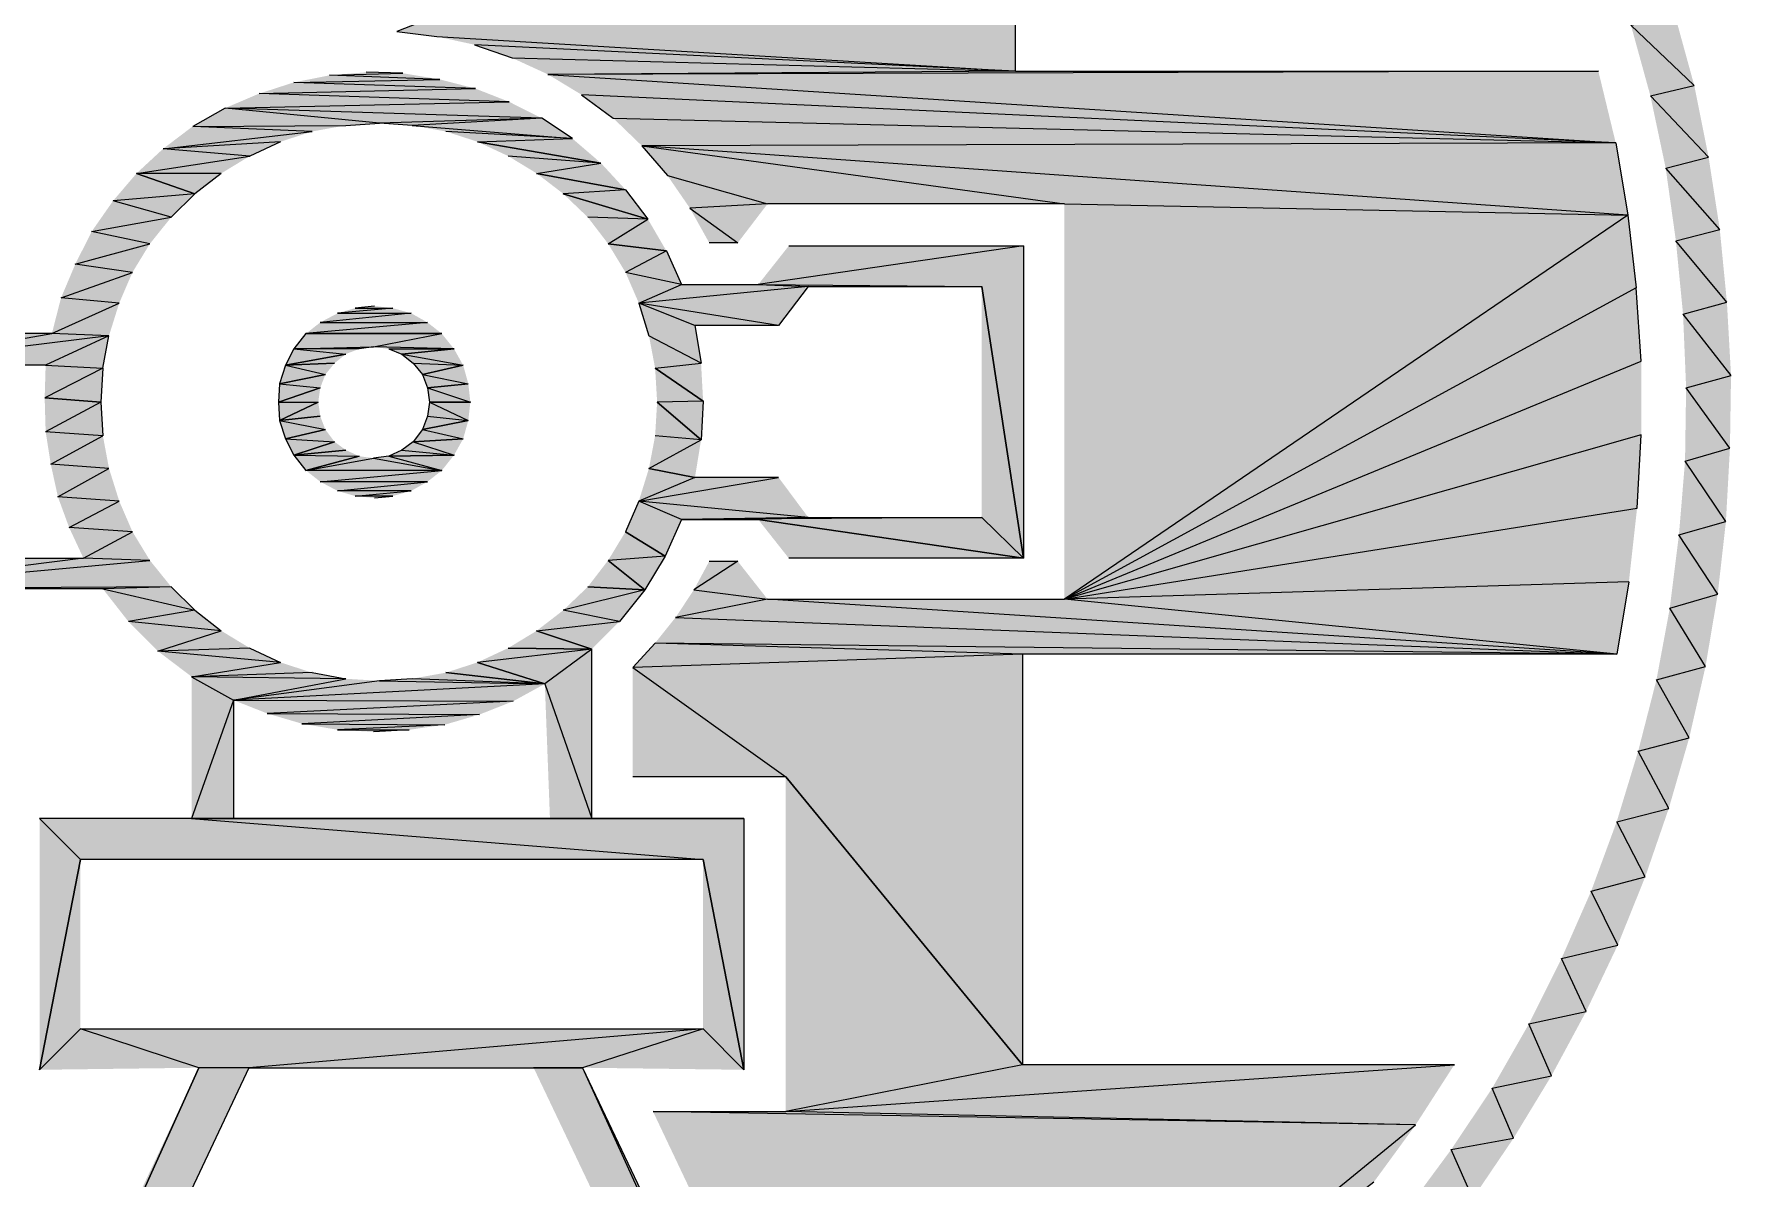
# Model space of a CAD drawing. Extents: x 489 to 720, y 1028 to 1176.
# Drawn here: x 715.278 to 717.168, y 1105.968 to 1107.241 of the extents above; entities that cross this region are included whole.
import ezdxf

# ---------------------------------------------------------------- set-up
doc = ezdxf.new("R2010")
doc.units = 0
doc.header["$MEASUREMENT"] = 0
doc.layers.add('M1280', color=7, linetype='Continuous')

msp = doc.modelspace()

# ---------------------------------------------------------------- hatches: boundary and pattern name
at = {"layer": 'M1280', "linetype": 'Continuous', "ltscale": 0.045455}
for color, points in [(30, [(716.3702, 1107.1995), (716.3702, 1107.5131), (715.6816, 1107.2438)]), (7, [(717.1259, 1107.1835), (717.0554, 1107.2506), (717.1043, 1107.262)]), (7, [(717.077, 1107.1722), (717.1259, 1107.1835), (717.0554, 1107.2506)]), (30, [(715.6816, 1107.2438), (715.7259, 1107.2381), (716.3702, 1107.1995)]), (30, [(715.7259, 1107.2381), (716.3702, 1107.1995), (715.7679, 1107.229)]), (30, [(715.7679, 1107.229), (715.81, 1107.2142), (716.3702, 1107.1995)]), (30, [(715.81, 1107.2142), (716.3702, 1107.1995), (715.8497, 1107.196)]), (7, [(715.5668, 1107.187), (715.7293, 1107.1904), (715.6066, 1107.1949)]), (7, [(715.6066, 1107.1949), (715.6884, 1107.1972), (715.6475, 1107.1983)]), (7, [(715.7293, 1107.1904), (715.6066, 1107.1949), (715.6884, 1107.1972)]), (30, [(716.3702, 1107.1995), (717.0191, 1107.1995), (715.8497, 1107.196)]), (30, [(717.0191, 1107.1995), (715.8497, 1107.196), (717.0384, 1107.1199)]), (30, [(715.8497, 1107.196), (717.0384, 1107.1199), (715.8872, 1107.1733)]), (7, [(715.4906, 1107.1585), (715.8066, 1107.1654), (715.5281, 1107.1745)]), (7, [(715.5281, 1107.1745), (715.7691, 1107.1801), (715.5668, 1107.187)]), (7, [(715.8066, 1107.1654), (715.5281, 1107.1745), (715.7691, 1107.1801)]), (7, [(715.7691, 1107.1801), (715.5668, 1107.187), (715.7293, 1107.1904)]), (30, [(715.8872, 1107.1733), (715.9225, 1107.1472), (717.0384, 1107.1199)]), (7, [(717.1418, 1107.104), (717.077, 1107.1722), (717.1259, 1107.1835)]), (7, [(715.6622, 1107.1415), (715.4906, 1107.1585), (715.4543, 1107.1381)]), (7, [(715.8429, 1107.1472), (715.4906, 1107.1585), (715.8066, 1107.1654)]), (7, [(715.8429, 1107.1472), (715.6622, 1107.1415), (715.4906, 1107.1585)]), (7, [(717.0941, 1107.0915), (717.1418, 1107.104), (717.077, 1107.1722)]), (7, [(715.4213, 1107.1131), (715.5872, 1107.1324), (715.4543, 1107.1381)]), (7, [(715.4543, 1107.1381), (715.6247, 1107.1392), (715.6622, 1107.1415)]), (7, [(715.5872, 1107.1324), (715.4543, 1107.1381), (715.6247, 1107.1392)]), (7, [(715.8429, 1107.1472), (715.6986, 1107.1392), (715.6622, 1107.1415)]), (7, [(715.877, 1107.1245), (715.8429, 1107.1472), (715.6986, 1107.1392)]), (7, [(715.6986, 1107.1392), (715.877, 1107.1245), (715.7361, 1107.1324)]), (30, [(715.9225, 1107.1472), (717.0384, 1107.1199), (715.9543, 1107.1165)]), (7, [(715.552, 1107.121), (715.4213, 1107.1131), (715.5872, 1107.1324)]), (7, [(715.552, 1107.121), (715.5179, 1107.1051), (715.4213, 1107.1131)]), (7, [(715.7713, 1107.121), (715.877, 1107.1245), (715.7361, 1107.1324)]), (7, [(715.9088, 1107.0972), (715.7713, 1107.121), (715.877, 1107.1245)]), (7, [(715.7713, 1107.121), (715.9088, 1107.0972), (715.8054, 1107.1051)]), (30, [(717.0384, 1107.1199), (717.052, 1107.0392), (715.9543, 1107.1165)]), (30, [(715.9543, 1107.1165), (715.9827, 1107.0835), (716.0941, 1107.0517)]), (30, [(717.052, 1107.0392), (715.9543, 1107.1165), (716.4247, 1107.0517)]), (30, [(715.9543, 1107.1165), (716.4247, 1107.0517), (716.0941, 1107.0517)]), (7, [(715.3918, 1107.0858), (715.5179, 1107.1051), (715.4213, 1107.1131)]), (7, [(715.4861, 1107.0858), (715.3918, 1107.0858), (715.5179, 1107.1051)]), (7, [(715.8372, 1107.0858), (715.9088, 1107.0972), (715.8054, 1107.1051)]), (7, [(717.1543, 1107.0233), (717.0941, 1107.0915), (717.1418, 1107.104)]), (7, [(715.3918, 1107.0858), (715.4566, 1107.0631), (715.3656, 1107.0551)]), (7, [(715.4861, 1107.0858), (715.4566, 1107.0631), (715.3918, 1107.0858)]), (7, [(715.9361, 1107.0676), (715.8372, 1107.0858), (715.9088, 1107.0972)]), (7, [(715.8372, 1107.0858), (715.9361, 1107.0676), (715.8668, 1107.0631)]), (30, [(715.9827, 1107.0835), (716.0941, 1107.0517), (716.0077, 1107.0472)]), (7, [(717.1054, 1107.0108), (717.1543, 1107.0233), (717.0941, 1107.0915)]), (7, [(715.4566, 1107.0631), (715.4304, 1107.037), (715.3656, 1107.0551)]), (7, [(715.9361, 1107.0676), (715.9611, 1107.0347), (715.8668, 1107.0631)]), (7, [(715.8668, 1107.0631), (715.9611, 1107.0347), (715.8941, 1107.037)]), (7, [(715.3418, 1107.021), (715.4304, 1107.037), (715.3656, 1107.0551)]), (30, [(716.0941, 1107.0517), (716.0077, 1107.0472), (716.0611, 1107.0085)]), (30, [(716.0077, 1107.0472), (716.0611, 1107.0085), (716.0293, 1107.0085)]), (30, [(716.4247, 1107.0517), (717.052, 1107.0392), (716.4247, 1106.612)]), (7, [(715.4066, 1107.0074), (715.3418, 1107.021), (715.4304, 1107.037)]), (7, [(715.9168, 1107.0074), (715.9611, 1107.0347), (715.8941, 1107.037)]), (7, [(715.9816, 1106.9995), (715.9168, 1107.0074), (715.9611, 1107.0347)]), (30, [(717.052, 1107.0392), (717.0611, 1106.9585), (716.4247, 1106.612)]), (7, [(717.1622, 1106.9426), (717.1054, 1107.0108), (717.1543, 1107.0233)]), (7, [(715.3236, 1106.9847), (715.4066, 1107.0074), (715.3418, 1107.021)]), (7, [(715.3872, 1106.9756), (715.3236, 1106.9847), (715.4066, 1107.0074)]), (7, [(715.9168, 1107.0074), (715.9816, 1106.9995), (715.9361, 1106.9756)]), (7, [(716.1179, 1107.0051), (716.3793, 1107.0051), (716.0838, 1106.962)]), (7, [(716.3793, 1107.0051), (716.0838, 1106.962), (716.3327, 1106.9597)]), (7, [(716.3793, 1107.0051), (716.3793, 1106.6574), (716.3327, 1106.9597)]), (7, [(717.1134, 1106.929), (717.1622, 1106.9426), (717.1054, 1107.0108)]), (7, [(715.3077, 1106.9472), (715.3872, 1106.9756), (715.3236, 1106.9847)]), (7, [(715.9816, 1106.9995), (715.9986, 1106.962), (715.9361, 1106.9756)]), (7, [(715.3725, 1106.9415), (715.3077, 1106.9472), (715.3872, 1106.9756)]), (7, [(715.9509, 1106.9415), (715.9986, 1106.962), (715.9361, 1106.9756)]), (7, [(715.2975, 1106.9074), (715.3725, 1106.9415), (715.3077, 1106.9472)]), (7, [(716.1395, 1106.9597), (715.9509, 1106.9415), (715.9986, 1106.962)]), (7, [(716.1395, 1106.9597), (716.1066, 1106.9165), (715.9509, 1106.9415)]), (7, [(715.9986, 1106.962), (716.0838, 1106.962), (716.1395, 1106.9597)]), (7, [(716.0838, 1106.962), (716.1395, 1106.9597), (716.3327, 1106.9597)]), (7, [(716.3327, 1106.9597), (716.3793, 1106.6574), (716.3327, 1106.7029)]), (30, [(716.4247, 1106.612), (717.0668, 1106.8767), (717.0611, 1106.9585)]), (7, [(715.3611, 1106.9051), (715.2975, 1106.9074), (715.3725, 1106.9415)]), (7, [(715.6156, 1106.9301), (715.6975, 1106.9301), (715.5963, 1106.9199)]), (7, [(715.6975, 1106.9301), (715.5963, 1106.9199), (715.7156, 1106.9199)]), (7, [(715.635, 1106.9358), (715.677, 1106.9358), (715.6156, 1106.9301)]), (7, [(715.677, 1106.9358), (715.6156, 1106.9301), (715.6975, 1106.9301)]), (7, [(715.6566, 1106.9381), (715.635, 1106.9358), (715.677, 1106.9358)]), (7, [(716.1066, 1106.9165), (716.0134, 1106.9165), (715.9509, 1106.9415)]), (7, [(716.0134, 1106.9165), (715.9509, 1106.9415), (715.9622, 1106.9051)]), (7, [(717.1668, 1106.8608), (717.1134, 1106.929), (717.1622, 1106.9426)]), (7, [(717.1168, 1106.8472), (717.1668, 1106.8608), (717.1134, 1106.929)]), (7, [(715.5963, 1106.9199), (715.7156, 1106.9199), (715.5804, 1106.9074)]), (7, [(715.7156, 1106.9199), (715.5804, 1106.9074), (715.7316, 1106.9074)]), (7, [(716.0134, 1106.9165), (716.0202, 1106.8745), (715.9622, 1106.9051)]), (7, [(715.0963, 1106.8722), (715.2975, 1106.9074), (715.0622, 1106.9074)]), (7, [(715.3611, 1106.9051), (715.0963, 1106.8722), (715.2975, 1106.9074)]), (7, [(715.3611, 1106.9051), (715.2906, 1106.8722), (715.0963, 1106.8722)]), (7, [(715.3543, 1106.8688), (715.3611, 1106.9051), (715.2906, 1106.8722)]), (7, [(715.5668, 1106.8904), (715.5577, 1106.8722), (715.6247, 1106.8847)]), (7, [(715.5804, 1106.9074), (715.5668, 1106.8904), (715.6554, 1106.8926)]), (7, [(715.6554, 1106.8926), (715.6395, 1106.8904), (715.5668, 1106.8904)]), (7, [(715.6395, 1106.8904), (715.5668, 1106.8904), (715.6247, 1106.8847)]), (7, [(715.6554, 1106.8926), (715.7316, 1106.9074), (715.5804, 1106.9074)]), (7, [(715.7452, 1106.8904), (715.6554, 1106.8926), (715.7316, 1106.9074)]), (7, [(715.6725, 1106.8904), (715.7452, 1106.8904), (715.6554, 1106.8926)]), (7, [(715.6725, 1106.8904), (715.6872, 1106.8847), (715.7452, 1106.8904)]), (7, [(715.7452, 1106.8904), (715.6872, 1106.8847), (715.7554, 1106.8722)]), (7, [(715.9691, 1106.8688), (716.0202, 1106.8745), (715.9622, 1106.9051)]), (7, [(715.2906, 1106.8722), (715.3543, 1106.8688), (715.2895, 1106.8358)]), (7, [(715.5577, 1106.8722), (715.5509, 1106.8517), (715.602, 1106.862)]), (7, [(715.6247, 1106.8847), (715.5577, 1106.8722), (715.6122, 1106.8745)]), (7, [(715.6122, 1106.8745), (715.5577, 1106.8722), (715.602, 1106.862)]), (7, [(715.6872, 1106.8847), (715.6997, 1106.8745), (715.7554, 1106.8722)]), (7, [(715.6997, 1106.8745), (715.71, 1106.862), (715.7554, 1106.8722)]), (7, [(715.7554, 1106.8722), (715.71, 1106.862), (715.7611, 1106.8517)]), (7, [(716.0225, 1106.8324), (715.9691, 1106.8688), (716.0202, 1106.8745)]), (30, [(717.0668, 1106.7949), (716.4247, 1106.612), (717.0668, 1106.8767)]), (7, [(715.3543, 1106.8688), (715.352, 1106.8313), (715.2895, 1106.8358)]), (7, [(715.5509, 1106.8517), (715.5497, 1106.8313), (715.5963, 1106.8472)]), (7, [(715.602, 1106.862), (715.5509, 1106.8517), (715.5963, 1106.8472)]), (7, [(715.71, 1106.862), (715.7156, 1106.8472), (715.7611, 1106.8517)]), (7, [(715.7611, 1106.8517), (715.7156, 1106.8472), (715.7634, 1106.8313)]), (7, [(715.9691, 1106.8688), (716.0225, 1106.8324), (715.9713, 1106.8313)]), (7, [(717.1656, 1106.7801), (717.1168, 1106.8472), (717.1668, 1106.8608)]), (7, [(715.2895, 1106.8358), (715.352, 1106.8313), (715.2906, 1106.7983)]), (7, [(715.5963, 1106.8472), (715.5497, 1106.8313), (715.5941, 1106.8313)]), (7, [(715.7156, 1106.8472), (715.7179, 1106.8313), (715.7634, 1106.8313)]), (7, [(717.1156, 1106.7654), (717.1656, 1106.7801), (717.1168, 1106.8472)]), (7, [(715.352, 1106.8313), (715.3543, 1106.7938), (715.2906, 1106.7983)]), (7, [(715.5497, 1106.8313), (715.5509, 1106.8108), (715.5941, 1106.8313)]), (7, [(715.5941, 1106.8313), (715.5509, 1106.8108), (715.5963, 1106.8154)]), (7, [(715.5963, 1106.8154), (715.5509, 1106.8108), (715.602, 1106.8006)]), (7, [(715.7156, 1106.8154), (715.71, 1106.8006), (715.7611, 1106.8108)]), (7, [(715.7179, 1106.8313), (715.7156, 1106.8154), (715.7611, 1106.8108)]), (7, [(715.7634, 1106.8313), (715.7179, 1106.8313), (715.7611, 1106.8108)]), (7, [(715.9713, 1106.8313), (716.0202, 1106.7892), (715.9691, 1106.7938)]), (7, [(716.0225, 1106.8324), (716.0202, 1106.7892), (715.9713, 1106.8313)]), (7, [(715.2963, 1106.762), (715.3543, 1106.7938), (715.2906, 1106.7983)]), (7, [(715.5509, 1106.8108), (715.5577, 1106.7904), (715.602, 1106.8006)]), (7, [(715.602, 1106.8006), (715.5577, 1106.7904), (715.6122, 1106.787)]), (7, [(715.71, 1106.8006), (715.6997, 1106.787), (715.7554, 1106.7904)]), (7, [(715.7611, 1106.8108), (715.71, 1106.8006), (715.7554, 1106.7904)]), (30, [(716.4247, 1106.612), (717.0622, 1106.7131), (717.0668, 1106.7949)]), (7, [(715.3611, 1106.7574), (715.2963, 1106.762), (715.3543, 1106.7938)]), (7, [(715.5577, 1106.7904), (715.5668, 1106.7722), (715.6122, 1106.787)]), (7, [(715.6122, 1106.787), (715.5668, 1106.7722), (715.6247, 1106.7779)]), (7, [(715.6247, 1106.7779), (715.5668, 1106.7722), (715.6395, 1106.771)]), (7, [(715.6872, 1106.7779), (715.6725, 1106.771), (715.7452, 1106.7722)]), (7, [(715.6997, 1106.787), (715.6872, 1106.7779), (715.7452, 1106.7722)]), (7, [(715.7554, 1106.7904), (715.6997, 1106.787), (715.7452, 1106.7722)]), (7, [(715.9622, 1106.7574), (716.0202, 1106.7892), (715.9691, 1106.7938)]), (7, [(716.0134, 1106.7472), (715.9622, 1106.7574), (716.0202, 1106.7892)]), (7, [(717.1611, 1106.6983), (717.1156, 1106.7654), (717.1656, 1106.7801)]), (7, [(715.3043, 1106.7256), (715.3611, 1106.7574), (715.2963, 1106.762)]), (7, [(715.3725, 1106.721), (715.3043, 1106.7256), (715.3611, 1106.7574)]), (7, [(715.5668, 1106.7722), (715.5804, 1106.7551), (715.6395, 1106.771)]), (7, [(715.6395, 1106.771), (715.5804, 1106.7551), (715.6554, 1106.7688)]), (7, [(715.7316, 1106.7551), (715.5804, 1106.7551), (715.6554, 1106.7688)]), (7, [(715.6725, 1106.771), (715.6554, 1106.7688), (715.7316, 1106.7551)]), (7, [(715.7452, 1106.7722), (715.6725, 1106.771), (715.7316, 1106.7551)]), (7, [(715.9622, 1106.7574), (716.0134, 1106.7472), (715.9509, 1106.721)]), (7, [(717.1088, 1106.6835), (717.1611, 1106.6983), (717.1156, 1106.7654)]), (7, [(715.5963, 1106.7426), (715.7316, 1106.7551), (715.5804, 1106.7551)]), (7, [(715.7156, 1106.7426), (715.5963, 1106.7426), (715.7316, 1106.7551)]), (7, [(715.6156, 1106.7324), (715.7156, 1106.7426), (715.5963, 1106.7426)]), (7, [(715.6975, 1106.7324), (715.6156, 1106.7324), (715.7156, 1106.7426)]), (7, [(716.1395, 1106.7029), (715.9509, 1106.721), (716.1066, 1106.7472)]), (7, [(715.9509, 1106.721), (716.1066, 1106.7472), (716.0134, 1106.7472)]), (7, [(715.3168, 1106.6915), (715.3725, 1106.721), (715.3043, 1106.7256)]), (7, [(715.3872, 1106.687), (715.3168, 1106.6915), (715.3725, 1106.721)]), (7, [(715.635, 1106.7267), (715.6975, 1106.7324), (715.6156, 1106.7324)]), (7, [(715.677, 1106.7267), (715.635, 1106.7267), (715.6975, 1106.7324)]), (7, [(715.6566, 1106.7245), (715.677, 1106.7267), (715.635, 1106.7267)]), (7, [(715.9986, 1106.7006), (715.9509, 1106.721), (715.9361, 1106.687)]), (7, [(716.1395, 1106.7029), (715.9986, 1106.7006), (715.9509, 1106.721)]), (7, [(715.9986, 1106.7006), (715.9804, 1106.6597), (715.9361, 1106.687)]), (7, [(716.1395, 1106.7029), (716.3327, 1106.7029), (715.9986, 1106.7006)]), (7, [(716.3327, 1106.7029), (715.9986, 1106.7006), (716.0838, 1106.7006)]), (7, [(716.3327, 1106.7029), (716.3793, 1106.6574), (716.0838, 1106.7006)]), (7, [(716.0838, 1106.7006), (716.3793, 1106.6574), (716.1179, 1106.6574)]), (30, [(717.0531, 1106.6313), (716.4247, 1106.612), (717.0622, 1106.7131)]), (7, [(715.3327, 1106.6574), (715.3872, 1106.687), (715.3168, 1106.6915)]), (7, [(715.4066, 1106.6551), (715.3327, 1106.6574), (715.3872, 1106.687)]), (7, [(715.9361, 1106.687), (715.9804, 1106.6597), (715.9168, 1106.6551)]), (7, [(717.0986, 1106.6017), (717.152, 1106.6176), (717.1088, 1106.6835)]), (7, [(717.152, 1106.6176), (717.1088, 1106.6835), (717.1611, 1106.6983)]), (7, [(715.0622, 1106.6233), (715.4066, 1106.6551), (715.3327, 1106.6574)]), (7, [(715.0963, 1106.6574), (715.3327, 1106.6574), (715.0622, 1106.6233)]), (7, [(715.4304, 1106.6256), (715.0622, 1106.6233), (715.4066, 1106.6551)]), (7, [(715.9168, 1106.6551), (715.9577, 1106.6222), (715.8941, 1106.6256)]), (7, [(715.9804, 1106.6597), (715.9577, 1106.6222), (715.9168, 1106.6551)]), (30, [(716.0293, 1106.654), (716.0611, 1106.654), (716.0122, 1106.6222)]), (30, [(716.0611, 1106.654), (716.0122, 1106.6222), (716.0941, 1106.612)]), (7, [(715.4304, 1106.6256), (715.3543, 1106.6233), (715.0622, 1106.6233)]), (7, [(715.4566, 1106.5995), (715.4304, 1106.6256), (715.3543, 1106.6233)]), (7, [(715.8941, 1106.6256), (715.9577, 1106.6222), (715.8668, 1106.5995)]), (30, [(717.0531, 1106.6313), (717.0395, 1106.5506), (716.4247, 1106.612)]), (7, [(715.3543, 1106.6233), (715.4566, 1106.5995), (715.3827, 1106.587)]), (7, [(715.9577, 1106.6222), (715.9293, 1106.587), (715.8668, 1106.5995)]), (30, [(716.0122, 1106.6222), (716.0941, 1106.612), (715.9918, 1106.5915)]), (30, [(716.0941, 1106.612), (715.9918, 1106.5915), (717.0395, 1106.5506)]), (30, [(717.0395, 1106.5506), (716.0941, 1106.612), (716.4247, 1106.612)]), (7, [(717.1384, 1106.537), (717.0986, 1106.6017), (717.152, 1106.6176)]), (7, [(715.4566, 1106.5995), (715.4861, 1106.5767), (715.3827, 1106.587)]), (7, [(715.4156, 1106.554), (715.4861, 1106.5767), (715.3827, 1106.587)]), (7, [(715.8372, 1106.5767), (715.9293, 1106.587), (715.8668, 1106.5995)]), (7, [(715.8986, 1106.5563), (715.8372, 1106.5767), (715.9293, 1106.587)]), (30, [(715.9918, 1106.5915), (717.0395, 1106.5506), (715.9691, 1106.5631)]), (7, [(717.0838, 1106.5222), (717.1384, 1106.537), (717.0986, 1106.6017)]), (7, [(715.5179, 1106.5574), (715.4156, 1106.554), (715.4861, 1106.5767)]), (7, [(715.8372, 1106.5767), (715.8986, 1106.5563), (715.8054, 1106.5574)]), (7, [(715.5179, 1106.5574), (715.552, 1106.5415), (715.4156, 1106.554)]), (7, [(715.4531, 1106.5256), (715.552, 1106.5415), (715.4156, 1106.554)]), (7, [(715.8054, 1106.5574), (715.8986, 1106.5563), (715.7713, 1106.5415)]), (7, [(715.8986, 1106.5563), (715.8463, 1106.5176), (715.7713, 1106.5415)]), (7, [(715.8986, 1106.3676), (715.8986, 1106.5563), (715.8463, 1106.5176)]), (30, [(716.3781, 1106.5506), (715.9691, 1106.5631), (715.9441, 1106.5358)]), (30, [(716.3781, 1106.5506), (715.9441, 1106.5358), (716.1145, 1106.4142)]), (30, [(717.0395, 1106.5506), (716.3781, 1106.5506), (715.9691, 1106.5631)]), (30, [(716.3781, 1106.5506), (716.3781, 1106.0938), (716.1145, 1106.4142)]), (7, [(715.5872, 1106.5301), (715.4531, 1106.5256), (715.552, 1106.5415)]), (7, [(715.7713, 1106.5415), (715.8463, 1106.5176), (715.7361, 1106.5301)]), (30, [(715.9441, 1106.5358), (716.1145, 1106.4142), (715.9441, 1106.4142)]), (7, [(717.1202, 1106.4574), (717.0838, 1106.5222), (717.1384, 1106.537)]), (7, [(715.5872, 1106.5301), (715.6247, 1106.5233), (715.4531, 1106.5256)]), (7, [(715.4997, 1106.4995), (715.6247, 1106.5233), (715.4531, 1106.5256)]), (7, [(715.4531, 1106.5256), (715.4997, 1106.4995), (715.4531, 1106.3676)]), (7, [(715.6622, 1106.521), (715.4997, 1106.4995), (715.6247, 1106.5233)]), (7, [(715.6622, 1106.521), (715.8463, 1106.5176), (715.4997, 1106.4995)]), (7, [(715.8463, 1106.5176), (715.4997, 1106.4995), (715.8111, 1106.4983)]), (7, [(715.6986, 1106.5233), (715.6622, 1106.521), (715.8463, 1106.5176)]), (7, [(715.7361, 1106.5301), (715.8463, 1106.5176), (715.6986, 1106.5233)]), (7, [(715.8463, 1106.5176), (715.8986, 1106.3676), (715.852, 1106.3676)]), (7, [(717.0634, 1106.4426), (717.1202, 1106.4574), (717.0838, 1106.5222)]), (7, [(715.4997, 1106.4995), (715.4997, 1106.3676), (715.4531, 1106.3676)]), (7, [(715.4997, 1106.4995), (715.8111, 1106.4983), (715.5372, 1106.4847)]), (7, [(715.8111, 1106.4983), (715.5372, 1106.4847), (715.7736, 1106.4835)]), (7, [(715.5372, 1106.4847), (715.7736, 1106.4835), (715.5759, 1106.4733)]), (7, [(715.7736, 1106.4835), (715.5759, 1106.4733), (715.735, 1106.4722)]), (7, [(715.5759, 1106.4733), (715.735, 1106.4722), (715.6156, 1106.4665)]), (7, [(715.735, 1106.4722), (715.6156, 1106.4665), (715.6952, 1106.4665)]), (7, [(715.6156, 1106.4665), (715.6952, 1106.4665), (715.6554, 1106.4642)]), (7, [(717.0975, 1106.379), (717.0634, 1106.4426), (717.1202, 1106.4574)]), (7, [(717.0395, 1106.3642), (717.0975, 1106.379), (717.0634, 1106.4426)]), (30, [(716.1145, 1106.4142), (716.3781, 1106.0938), (716.1145, 1106.0415)]), (7, [(717.0713, 1106.3029), (717.0395, 1106.3642), (717.0975, 1106.379)]), (7, [(715.4531, 1106.3676), (715.2838, 1106.3676), (715.3293, 1106.3222)]), (7, [(715.2838, 1106.3676), (715.3293, 1106.3222), (715.2838, 1106.0881)]), (7, [(715.4531, 1106.3676), (716.0225, 1106.3222), (715.3293, 1106.3222)]), (7, [(716.0679, 1106.3676), (715.4531, 1106.3676), (716.0225, 1106.3222)]), (7, [(715.4997, 1106.3676), (715.852, 1106.3676), (715.4531, 1106.3676)]), (7, [(715.852, 1106.3676), (715.4531, 1106.3676), (715.8986, 1106.3676)]), (7, [(715.4531, 1106.3676), (715.8986, 1106.3676), (716.0679, 1106.3676)]), (7, [(716.0679, 1106.3676), (716.0679, 1106.0881), (716.0225, 1106.3222)]), (7, [(717.0111, 1106.287), (717.0713, 1106.3029), (717.0395, 1106.3642)]), (7, [(715.3293, 1106.1335), (715.2838, 1106.0881), (715.3293, 1106.3222)]), (7, [(716.0225, 1106.3222), (716.0679, 1106.0881), (716.0225, 1106.1335)]), (7, [(716.9781, 1106.212), (717.0406, 1106.2267), (717.0111, 1106.287)]), (7, [(717.0406, 1106.2267), (717.0111, 1106.287), (717.0713, 1106.3029)]), (7, [(716.9418, 1106.1392), (717.0054, 1106.1529), (716.9781, 1106.212)]), (7, [(717.0054, 1106.1529), (716.9781, 1106.212), (717.0406, 1106.2267)]), (7, [(716.9668, 1106.0813), (716.9418, 1106.1392), (717.0054, 1106.1529)]), (7, [(715.4611, 1106.0904), (715.3293, 1106.1335), (715.2838, 1106.0881)]), (7, [(715.3293, 1106.1335), (716.0225, 1106.1335), (715.5168, 1106.0904)]), (7, [(715.5168, 1106.0904), (715.4611, 1106.0904), (715.3293, 1106.1335)]), (7, [(716.0225, 1106.1335), (715.5168, 1106.0904), (715.8338, 1106.0904)]), (7, [(716.0225, 1106.1335), (715.8884, 1106.0904), (715.8338, 1106.0904)]), (7, [(716.0679, 1106.0881), (716.0225, 1106.1335), (715.8884, 1106.0904)]), (7, [(716.9009, 1106.0676), (716.9668, 1106.0813), (716.9418, 1106.1392)]), (7, [(715.4611, 1106.0904), (714.2463, 1103.396), (714.1929, 1103.3995)]), (7, [(715.5168, 1106.0904), (714.2463, 1103.396), (715.4611, 1106.0904)]), (7, [(715.8338, 1106.0904), (715.8884, 1106.0904), (717.1145, 1103.3983)]), (7, [(715.8884, 1106.0904), (717.1679, 1103.3995), (717.1145, 1103.3983)]), (30, [(716.8156, 1106.0267), (716.1145, 1106.0415), (716.8588, 1106.0938)]), (30, [(716.1145, 1106.0415), (716.8588, 1106.0938), (716.3781, 1106.0938)]), (7, [(716.9247, 1106.012), (716.9009, 1106.0676), (716.9668, 1106.0813)]), (7, [(716.8554, 1105.9995), (716.9247, 1106.012), (716.9009, 1106.0676)]), (30, [(716.2088, 1105.5313), (716.8156, 1106.0267), (715.9668, 1106.0415)]), (30, [(716.8156, 1106.0267), (715.9668, 1106.0415), (716.1145, 1106.0415)]), (30, [(716.7691, 1105.9631), (716.2088, 1105.5313), (716.8156, 1106.0267)]), (7, [(716.8793, 1105.9449), (716.8554, 1105.9995), (716.9247, 1106.012)]), (7, [(716.8066, 1105.9335), (716.8793, 1105.9449), (716.8554, 1105.9995)])]:
    msp.add_hatch(color=color, dxfattribs=at).paths.add_polyline_path(points, flags=0)

# ---------------------------------------------------------------- linework, layer by layer
at = {"layer": 'M1280', "color": 30, "linetype": 'Continuous', "ltscale": 0.045455}
for points in [[(716.3702, 1107.1995), (716.3702, 1107.5131), (715.6816, 1107.2438)], [(715.6816, 1107.2438), (715.7259, 1107.2381), (716.3702, 1107.1995)], [(715.7259, 1107.2381), (716.3702, 1107.1995), (715.7679, 1107.229)], [(715.7679, 1107.229), (715.81, 1107.2142), (716.3702, 1107.1995)], [(715.81, 1107.2142), (716.3702, 1107.1995), (715.8497, 1107.196)], [(716.3702, 1107.1995), (717.0191, 1107.1995), (715.8497, 1107.196)], [(717.0191, 1107.1995), (715.8497, 1107.196), (717.0384, 1107.1199)], [(715.8497, 1107.196), (717.0384, 1107.1199), (715.8872, 1107.1733)], [(715.8872, 1107.1733), (715.9225, 1107.1472), (717.0384, 1107.1199)], [(715.9225, 1107.1472), (717.0384, 1107.1199), (715.9543, 1107.1165)], [(717.0384, 1107.1199), (717.052, 1107.0392), (715.9543, 1107.1165)], [(715.9543, 1107.1165), (715.9827, 1107.0835), (716.0941, 1107.0517)], [(717.052, 1107.0392), (715.9543, 1107.1165), (716.4247, 1107.0517)], [(715.9543, 1107.1165), (716.4247, 1107.0517), (716.0941, 1107.0517)], [(715.9827, 1107.0835), (716.0941, 1107.0517), (716.0077, 1107.0472)], [(716.0941, 1107.0517), (716.0077, 1107.0472), (716.0611, 1107.0085)], [(716.0077, 1107.0472), (716.0611, 1107.0085), (716.0293, 1107.0085)], [(716.4247, 1107.0517), (717.052, 1107.0392), (716.4247, 1106.612)], [(717.052, 1107.0392), (717.0611, 1106.9585), (716.4247, 1106.612)], [(716.4247, 1106.612), (717.0668, 1106.8767), (717.0611, 1106.9585)], [(717.0668, 1106.7949), (716.4247, 1106.612), (717.0668, 1106.8767)], [(716.4247, 1106.612), (717.0622, 1106.7131), (717.0668, 1106.7949)], [(717.0531, 1106.6313), (716.4247, 1106.612), (717.0622, 1106.7131)], [(716.0293, 1106.654), (716.0611, 1106.654), (716.0122, 1106.6222)], [(716.0611, 1106.654), (716.0122, 1106.6222), (716.0941, 1106.612)], [(717.0531, 1106.6313), (717.0395, 1106.5506), (716.4247, 1106.612)], [(716.0122, 1106.6222), (716.0941, 1106.612), (715.9918, 1106.5915)], [(716.0941, 1106.612), (715.9918, 1106.5915), (717.0395, 1106.5506)], [(717.0395, 1106.5506), (716.0941, 1106.612), (716.4247, 1106.612)], [(715.9918, 1106.5915), (717.0395, 1106.5506), (715.9691, 1106.5631)], [(716.3781, 1106.5506), (715.9691, 1106.5631), (715.9441, 1106.5358)], [(716.3781, 1106.5506), (715.9441, 1106.5358), (716.1145, 1106.4142)], [(717.0395, 1106.5506), (716.3781, 1106.5506), (715.9691, 1106.5631)], [(716.3781, 1106.5506), (716.3781, 1106.0938), (716.1145, 1106.4142)], [(715.9441, 1106.5358), (716.1145, 1106.4142), (715.9441, 1106.4142)], [(716.1145, 1106.4142), (716.3781, 1106.0938), (716.1145, 1106.0415)], [(716.8156, 1106.0267), (716.1145, 1106.0415), (716.8588, 1106.0938)], [(716.1145, 1106.0415), (716.8588, 1106.0938), (716.3781, 1106.0938)], [(716.2088, 1105.5313), (716.8156, 1106.0267), (715.9668, 1106.0415)], [(716.8156, 1106.0267), (715.9668, 1106.0415), (716.1145, 1106.0415)], [(716.7691, 1105.9631), (716.2088, 1105.5313), (716.8156, 1106.0267)]]:
    msp.add_lwpolyline(points, dxfattribs=at)
at = {"layer": 'M1280', "color": 7, "linetype": 'Continuous', "ltscale": 0.045455}
for points in [[(717.1259, 1107.1835), (717.0554, 1107.2506), (717.1043, 1107.262)], [(717.077, 1107.1722), (717.1259, 1107.1835), (717.0554, 1107.2506)], [(715.5668, 1107.187), (715.7293, 1107.1904), (715.6066, 1107.1949)], [(715.6066, 1107.1949), (715.6884, 1107.1972), (715.6475, 1107.1983)], [(715.7293, 1107.1904), (715.6066, 1107.1949), (715.6884, 1107.1972)], [(715.4906, 1107.1585), (715.8066, 1107.1654), (715.5281, 1107.1745)], [(715.5281, 1107.1745), (715.7691, 1107.1801), (715.5668, 1107.187)], [(715.8066, 1107.1654), (715.5281, 1107.1745), (715.7691, 1107.1801)], [(715.7691, 1107.1801), (715.5668, 1107.187), (715.7293, 1107.1904)], [(717.1418, 1107.104), (717.077, 1107.1722), (717.1259, 1107.1835)], [(715.6622, 1107.1415), (715.4906, 1107.1585), (715.4543, 1107.1381)], [(715.8429, 1107.1472), (715.4906, 1107.1585), (715.8066, 1107.1654)], [(715.8429, 1107.1472), (715.6622, 1107.1415), (715.4906, 1107.1585)], [(717.0941, 1107.0915), (717.1418, 1107.104), (717.077, 1107.1722)], [(715.4213, 1107.1131), (715.5872, 1107.1324), (715.4543, 1107.1381)], [(715.4543, 1107.1381), (715.6247, 1107.1392), (715.6622, 1107.1415)], [(715.5872, 1107.1324), (715.4543, 1107.1381), (715.6247, 1107.1392)], [(715.8429, 1107.1472), (715.6986, 1107.1392), (715.6622, 1107.1415)], [(715.877, 1107.1245), (715.8429, 1107.1472), (715.6986, 1107.1392)], [(715.6986, 1107.1392), (715.877, 1107.1245), (715.7361, 1107.1324)], [(715.552, 1107.121), (715.4213, 1107.1131), (715.5872, 1107.1324)], [(715.552, 1107.121), (715.5179, 1107.1051), (715.4213, 1107.1131)], [(715.7713, 1107.121), (715.877, 1107.1245), (715.7361, 1107.1324)], [(715.9088, 1107.0972), (715.7713, 1107.121), (715.877, 1107.1245)], [(715.7713, 1107.121), (715.9088, 1107.0972), (715.8054, 1107.1051)], [(715.3918, 1107.0858), (715.5179, 1107.1051), (715.4213, 1107.1131)], [(715.4861, 1107.0858), (715.3918, 1107.0858), (715.5179, 1107.1051)], [(715.8372, 1107.0858), (715.9088, 1107.0972), (715.8054, 1107.1051)], [(717.1543, 1107.0233), (717.0941, 1107.0915), (717.1418, 1107.104)], [(715.3918, 1107.0858), (715.4566, 1107.0631), (715.3656, 1107.0551)], [(715.4861, 1107.0858), (715.4566, 1107.0631), (715.3918, 1107.0858)], [(715.9361, 1107.0676), (715.8372, 1107.0858), (715.9088, 1107.0972)], [(715.8372, 1107.0858), (715.9361, 1107.0676), (715.8668, 1107.0631)], [(717.1054, 1107.0108), (717.1543, 1107.0233), (717.0941, 1107.0915)], [(715.4566, 1107.0631), (715.4304, 1107.037), (715.3656, 1107.0551)], [(715.9361, 1107.0676), (715.9611, 1107.0347), (715.8668, 1107.0631)], [(715.8668, 1107.0631), (715.9611, 1107.0347), (715.8941, 1107.037)], [(715.3418, 1107.021), (715.4304, 1107.037), (715.3656, 1107.0551)], [(715.4066, 1107.0074), (715.3418, 1107.021), (715.4304, 1107.037)], [(715.9168, 1107.0074), (715.9611, 1107.0347), (715.8941, 1107.037)], [(715.9816, 1106.9995), (715.9168, 1107.0074), (715.9611, 1107.0347)], [(717.1622, 1106.9426), (717.1054, 1107.0108), (717.1543, 1107.0233)], [(715.3236, 1106.9847), (715.4066, 1107.0074), (715.3418, 1107.021)], [(715.3872, 1106.9756), (715.3236, 1106.9847), (715.4066, 1107.0074)], [(715.9168, 1107.0074), (715.9816, 1106.9995), (715.9361, 1106.9756)], [(716.1179, 1107.0051), (716.3793, 1107.0051), (716.0838, 1106.962)], [(716.3793, 1107.0051), (716.0838, 1106.962), (716.3327, 1106.9597)], [(716.3793, 1107.0051), (716.3793, 1106.6574), (716.3327, 1106.9597)], [(717.1134, 1106.929), (717.1622, 1106.9426), (717.1054, 1107.0108)], [(715.3077, 1106.9472), (715.3872, 1106.9756), (715.3236, 1106.9847)], [(715.9816, 1106.9995), (715.9986, 1106.962), (715.9361, 1106.9756)], [(715.3725, 1106.9415), (715.3077, 1106.9472), (715.3872, 1106.9756)], [(715.9509, 1106.9415), (715.9986, 1106.962), (715.9361, 1106.9756)], [(715.2975, 1106.9074), (715.3725, 1106.9415), (715.3077, 1106.9472)], [(716.1395, 1106.9597), (715.9509, 1106.9415), (715.9986, 1106.962)], [(716.1395, 1106.9597), (716.1066, 1106.9165), (715.9509, 1106.9415)], [(715.9986, 1106.962), (716.0838, 1106.962), (716.1395, 1106.9597)], [(716.0838, 1106.962), (716.1395, 1106.9597), (716.3327, 1106.9597)], [(716.3327, 1106.9597), (716.3793, 1106.6574), (716.3327, 1106.7029)], [(715.3611, 1106.9051), (715.2975, 1106.9074), (715.3725, 1106.9415)], [(715.6156, 1106.9301), (715.6975, 1106.9301), (715.5963, 1106.9199)], [(715.6975, 1106.9301), (715.5963, 1106.9199), (715.7156, 1106.9199)], [(715.635, 1106.9358), (715.677, 1106.9358), (715.6156, 1106.9301)], [(715.677, 1106.9358), (715.6156, 1106.9301), (715.6975, 1106.9301)], [(715.6566, 1106.9381), (715.635, 1106.9358), (715.677, 1106.9358)], [(716.1066, 1106.9165), (716.0134, 1106.9165), (715.9509, 1106.9415)], [(716.0134, 1106.9165), (715.9509, 1106.9415), (715.9622, 1106.9051)], [(717.1668, 1106.8608), (717.1134, 1106.929), (717.1622, 1106.9426)], [(717.1168, 1106.8472), (717.1668, 1106.8608), (717.1134, 1106.929)], [(715.5963, 1106.9199), (715.7156, 1106.9199), (715.5804, 1106.9074)], [(715.7156, 1106.9199), (715.5804, 1106.9074), (715.7316, 1106.9074)], [(716.0134, 1106.9165), (716.0202, 1106.8745), (715.9622, 1106.9051)], [(715.0963, 1106.8722), (715.2975, 1106.9074), (715.0622, 1106.9074)], [(715.3611, 1106.9051), (715.0963, 1106.8722), (715.2975, 1106.9074)], [(715.3611, 1106.9051), (715.2906, 1106.8722), (715.0963, 1106.8722)], [(715.3543, 1106.8688), (715.3611, 1106.9051), (715.2906, 1106.8722)], [(715.5668, 1106.8904), (715.5577, 1106.8722), (715.6247, 1106.8847)], [(715.5804, 1106.9074), (715.5668, 1106.8904), (715.6554, 1106.8926)], [(715.6554, 1106.8926), (715.6395, 1106.8904), (715.5668, 1106.8904)], [(715.6395, 1106.8904), (715.5668, 1106.8904), (715.6247, 1106.8847)], [(715.6554, 1106.8926), (715.7316, 1106.9074), (715.5804, 1106.9074)], [(715.7452, 1106.8904), (715.6554, 1106.8926), (715.7316, 1106.9074)], [(715.6725, 1106.8904), (715.7452, 1106.8904), (715.6554, 1106.8926)], [(715.6725, 1106.8904), (715.6872, 1106.8847), (715.7452, 1106.8904)], [(715.7452, 1106.8904), (715.6872, 1106.8847), (715.7554, 1106.8722)], [(715.9691, 1106.8688), (716.0202, 1106.8745), (715.9622, 1106.9051)], [(715.2906, 1106.8722), (715.3543, 1106.8688), (715.2895, 1106.8358)], [(715.5577, 1106.8722), (715.5509, 1106.8517), (715.602, 1106.862)], [(715.6247, 1106.8847), (715.5577, 1106.8722), (715.6122, 1106.8745)], [(715.6122, 1106.8745), (715.5577, 1106.8722), (715.602, 1106.862)], [(715.6872, 1106.8847), (715.6997, 1106.8745), (715.7554, 1106.8722)], [(715.6997, 1106.8745), (715.71, 1106.862), (715.7554, 1106.8722)], [(715.7554, 1106.8722), (715.71, 1106.862), (715.7611, 1106.8517)], [(716.0225, 1106.8324), (715.9691, 1106.8688), (716.0202, 1106.8745)], [(715.3543, 1106.8688), (715.352, 1106.8313), (715.2895, 1106.8358)], [(715.5509, 1106.8517), (715.5497, 1106.8313), (715.5963, 1106.8472)], [(715.602, 1106.862), (715.5509, 1106.8517), (715.5963, 1106.8472)], [(715.71, 1106.862), (715.7156, 1106.8472), (715.7611, 1106.8517)], [(715.7611, 1106.8517), (715.7156, 1106.8472), (715.7634, 1106.8313)], [(715.9691, 1106.8688), (716.0225, 1106.8324), (715.9713, 1106.8313)], [(717.1656, 1106.7801), (717.1168, 1106.8472), (717.1668, 1106.8608)], [(715.2895, 1106.8358), (715.352, 1106.8313), (715.2906, 1106.7983)], [(715.5963, 1106.8472), (715.5497, 1106.8313), (715.5941, 1106.8313)], [(715.7156, 1106.8472), (715.7179, 1106.8313), (715.7634, 1106.8313)], [(717.1156, 1106.7654), (717.1656, 1106.7801), (717.1168, 1106.8472)], [(715.352, 1106.8313), (715.3543, 1106.7938), (715.2906, 1106.7983)], [(715.5497, 1106.8313), (715.5509, 1106.8108), (715.5941, 1106.8313)], [(715.5941, 1106.8313), (715.5509, 1106.8108), (715.5963, 1106.8154)], [(715.5963, 1106.8154), (715.5509, 1106.8108), (715.602, 1106.8006)], [(715.7156, 1106.8154), (715.71, 1106.8006), (715.7611, 1106.8108)], [(715.7179, 1106.8313), (715.7156, 1106.8154), (715.7611, 1106.8108)], [(715.7634, 1106.8313), (715.7179, 1106.8313), (715.7611, 1106.8108)], [(715.9713, 1106.8313), (716.0202, 1106.7892), (715.9691, 1106.7938)], [(716.0225, 1106.8324), (716.0202, 1106.7892), (715.9713, 1106.8313)], [(715.2963, 1106.762), (715.3543, 1106.7938), (715.2906, 1106.7983)], [(715.5509, 1106.8108), (715.5577, 1106.7904), (715.602, 1106.8006)], [(715.602, 1106.8006), (715.5577, 1106.7904), (715.6122, 1106.787)], [(715.71, 1106.8006), (715.6997, 1106.787), (715.7554, 1106.7904)], [(715.7611, 1106.8108), (715.71, 1106.8006), (715.7554, 1106.7904)], [(715.3611, 1106.7574), (715.2963, 1106.762), (715.3543, 1106.7938)], [(715.5577, 1106.7904), (715.5668, 1106.7722), (715.6122, 1106.787)], [(715.6122, 1106.787), (715.5668, 1106.7722), (715.6247, 1106.7779)], [(715.6247, 1106.7779), (715.5668, 1106.7722), (715.6395, 1106.771)], [(715.6872, 1106.7779), (715.6725, 1106.771), (715.7452, 1106.7722)], [(715.6997, 1106.787), (715.6872, 1106.7779), (715.7452, 1106.7722)], [(715.7554, 1106.7904), (715.6997, 1106.787), (715.7452, 1106.7722)], [(715.9622, 1106.7574), (716.0202, 1106.7892), (715.9691, 1106.7938)], [(716.0134, 1106.7472), (715.9622, 1106.7574), (716.0202, 1106.7892)], [(717.1611, 1106.6983), (717.1156, 1106.7654), (717.1656, 1106.7801)], [(715.3043, 1106.7256), (715.3611, 1106.7574), (715.2963, 1106.762)], [(715.3725, 1106.721), (715.3043, 1106.7256), (715.3611, 1106.7574)], [(715.5668, 1106.7722), (715.5804, 1106.7551), (715.6395, 1106.771)], [(715.6395, 1106.771), (715.5804, 1106.7551), (715.6554, 1106.7688)], [(715.7316, 1106.7551), (715.5804, 1106.7551), (715.6554, 1106.7688)], [(715.6725, 1106.771), (715.6554, 1106.7688), (715.7316, 1106.7551)], [(715.7452, 1106.7722), (715.6725, 1106.771), (715.7316, 1106.7551)], [(715.9622, 1106.7574), (716.0134, 1106.7472), (715.9509, 1106.721)], [(717.1088, 1106.6835), (717.1611, 1106.6983), (717.1156, 1106.7654)], [(715.5963, 1106.7426), (715.7316, 1106.7551), (715.5804, 1106.7551)], [(715.7156, 1106.7426), (715.5963, 1106.7426), (715.7316, 1106.7551)], [(715.6156, 1106.7324), (715.7156, 1106.7426), (715.5963, 1106.7426)], [(715.6975, 1106.7324), (715.6156, 1106.7324), (715.7156, 1106.7426)], [(716.1395, 1106.7029), (715.9509, 1106.721), (716.1066, 1106.7472)], [(715.9509, 1106.721), (716.1066, 1106.7472), (716.0134, 1106.7472)], [(715.3168, 1106.6915), (715.3725, 1106.721), (715.3043, 1106.7256)], [(715.3872, 1106.687), (715.3168, 1106.6915), (715.3725, 1106.721)], [(715.635, 1106.7267), (715.6975, 1106.7324), (715.6156, 1106.7324)], [(715.677, 1106.7267), (715.635, 1106.7267), (715.6975, 1106.7324)], [(715.6566, 1106.7245), (715.677, 1106.7267), (715.635, 1106.7267)], [(715.9986, 1106.7006), (715.9509, 1106.721), (715.9361, 1106.687)], [(716.1395, 1106.7029), (715.9986, 1106.7006), (715.9509, 1106.721)], [(715.9986, 1106.7006), (715.9804, 1106.6597), (715.9361, 1106.687)], [(716.1395, 1106.7029), (716.3327, 1106.7029), (715.9986, 1106.7006)], [(716.3327, 1106.7029), (715.9986, 1106.7006), (716.0838, 1106.7006)], [(716.3327, 1106.7029), (716.3793, 1106.6574), (716.0838, 1106.7006)], [(716.0838, 1106.7006), (716.3793, 1106.6574), (716.1179, 1106.6574)], [(715.3327, 1106.6574), (715.3872, 1106.687), (715.3168, 1106.6915)], [(715.4066, 1106.6551), (715.3327, 1106.6574), (715.3872, 1106.687)], [(715.9361, 1106.687), (715.9804, 1106.6597), (715.9168, 1106.6551)], [(717.0986, 1106.6017), (717.152, 1106.6176), (717.1088, 1106.6835)], [(717.152, 1106.6176), (717.1088, 1106.6835), (717.1611, 1106.6983)], [(715.0622, 1106.6233), (715.4066, 1106.6551), (715.3327, 1106.6574)], [(715.0963, 1106.6574), (715.3327, 1106.6574), (715.0622, 1106.6233)], [(715.4304, 1106.6256), (715.0622, 1106.6233), (715.4066, 1106.6551)], [(715.9168, 1106.6551), (715.9577, 1106.6222), (715.8941, 1106.6256)], [(715.9804, 1106.6597), (715.9577, 1106.6222), (715.9168, 1106.6551)], [(715.4304, 1106.6256), (715.3543, 1106.6233), (715.0622, 1106.6233)], [(715.4566, 1106.5995), (715.4304, 1106.6256), (715.3543, 1106.6233)], [(715.8941, 1106.6256), (715.9577, 1106.6222), (715.8668, 1106.5995)], [(715.3543, 1106.6233), (715.4566, 1106.5995), (715.3827, 1106.587)], [(715.9577, 1106.6222), (715.9293, 1106.587), (715.8668, 1106.5995)], [(717.1384, 1106.537), (717.0986, 1106.6017), (717.152, 1106.6176)], [(715.4566, 1106.5995), (715.4861, 1106.5767), (715.3827, 1106.587)], [(715.4156, 1106.554), (715.4861, 1106.5767), (715.3827, 1106.587)], [(715.8372, 1106.5767), (715.9293, 1106.587), (715.8668, 1106.5995)], [(715.8986, 1106.5563), (715.8372, 1106.5767), (715.9293, 1106.587)], [(717.0838, 1106.5222), (717.1384, 1106.537), (717.0986, 1106.6017)], [(715.5179, 1106.5574), (715.4156, 1106.554), (715.4861, 1106.5767)], [(715.8372, 1106.5767), (715.8986, 1106.5563), (715.8054, 1106.5574)], [(715.5179, 1106.5574), (715.552, 1106.5415), (715.4156, 1106.554)], [(715.4531, 1106.5256), (715.552, 1106.5415), (715.4156, 1106.554)], [(715.8054, 1106.5574), (715.8986, 1106.5563), (715.7713, 1106.5415)], [(715.8986, 1106.5563), (715.8463, 1106.5176), (715.7713, 1106.5415)], [(715.8986, 1106.3676), (715.8986, 1106.5563), (715.8463, 1106.5176)], [(715.5872, 1106.5301), (715.4531, 1106.5256), (715.552, 1106.5415)], [(715.7713, 1106.5415), (715.8463, 1106.5176), (715.7361, 1106.5301)], [(717.1202, 1106.4574), (717.0838, 1106.5222), (717.1384, 1106.537)], [(715.5872, 1106.5301), (715.6247, 1106.5233), (715.4531, 1106.5256)], [(715.4997, 1106.4995), (715.6247, 1106.5233), (715.4531, 1106.5256)], [(715.4531, 1106.5256), (715.4997, 1106.4995), (715.4531, 1106.3676)], [(715.6622, 1106.521), (715.4997, 1106.4995), (715.6247, 1106.5233)], [(715.6622, 1106.521), (715.8463, 1106.5176), (715.4997, 1106.4995)], [(715.8463, 1106.5176), (715.4997, 1106.4995), (715.8111, 1106.4983)], [(715.6986, 1106.5233), (715.6622, 1106.521), (715.8463, 1106.5176)], [(715.7361, 1106.5301), (715.8463, 1106.5176), (715.6986, 1106.5233)], [(715.8463, 1106.5176), (715.8986, 1106.3676), (715.852, 1106.3676)], [(717.0634, 1106.4426), (717.1202, 1106.4574), (717.0838, 1106.5222)], [(715.4997, 1106.4995), (715.4997, 1106.3676), (715.4531, 1106.3676)], [(715.4997, 1106.4995), (715.8111, 1106.4983), (715.5372, 1106.4847)], [(715.8111, 1106.4983), (715.5372, 1106.4847), (715.7736, 1106.4835)], [(715.5372, 1106.4847), (715.7736, 1106.4835), (715.5759, 1106.4733)], [(715.7736, 1106.4835), (715.5759, 1106.4733), (715.735, 1106.4722)], [(715.5759, 1106.4733), (715.735, 1106.4722), (715.6156, 1106.4665)], [(715.735, 1106.4722), (715.6156, 1106.4665), (715.6952, 1106.4665)], [(715.6156, 1106.4665), (715.6952, 1106.4665), (715.6554, 1106.4642)], [(717.0975, 1106.379), (717.0634, 1106.4426), (717.1202, 1106.4574)], [(717.0395, 1106.3642), (717.0975, 1106.379), (717.0634, 1106.4426)], [(717.0713, 1106.3029), (717.0395, 1106.3642), (717.0975, 1106.379)], [(715.4531, 1106.3676), (715.2838, 1106.3676), (715.3293, 1106.3222)], [(715.2838, 1106.3676), (715.3293, 1106.3222), (715.2838, 1106.0881)], [(715.4531, 1106.3676), (716.0225, 1106.3222), (715.3293, 1106.3222)], [(716.0679, 1106.3676), (715.4531, 1106.3676), (716.0225, 1106.3222)], [(715.4997, 1106.3676), (715.852, 1106.3676), (715.4531, 1106.3676)], [(715.852, 1106.3676), (715.4531, 1106.3676), (715.8986, 1106.3676)], [(715.4531, 1106.3676), (715.8986, 1106.3676), (716.0679, 1106.3676)], [(716.0679, 1106.3676), (716.0679, 1106.0881), (716.0225, 1106.3222)], [(717.0111, 1106.287), (717.0713, 1106.3029), (717.0395, 1106.3642)], [(715.3293, 1106.1335), (715.2838, 1106.0881), (715.3293, 1106.3222)], [(716.0225, 1106.3222), (716.0679, 1106.0881), (716.0225, 1106.1335)], [(716.9781, 1106.212), (717.0406, 1106.2267), (717.0111, 1106.287)], [(717.0406, 1106.2267), (717.0111, 1106.287), (717.0713, 1106.3029)], [(716.9418, 1106.1392), (717.0054, 1106.1529), (716.9781, 1106.212)], [(717.0054, 1106.1529), (716.9781, 1106.212), (717.0406, 1106.2267)], [(716.9668, 1106.0813), (716.9418, 1106.1392), (717.0054, 1106.1529)], [(715.4611, 1106.0904), (715.3293, 1106.1335), (715.2838, 1106.0881)], [(715.3293, 1106.1335), (716.0225, 1106.1335), (715.5168, 1106.0904)], [(715.5168, 1106.0904), (715.4611, 1106.0904), (715.3293, 1106.1335)], [(716.0225, 1106.1335), (715.5168, 1106.0904), (715.8338, 1106.0904)], [(716.0225, 1106.1335), (715.8884, 1106.0904), (715.8338, 1106.0904)], [(716.0679, 1106.0881), (716.0225, 1106.1335), (715.8884, 1106.0904)], [(716.9009, 1106.0676), (716.9668, 1106.0813), (716.9418, 1106.1392)], [(715.4611, 1106.0904), (714.2463, 1103.396), (714.1929, 1103.3995)], [(715.5168, 1106.0904), (714.2463, 1103.396), (715.4611, 1106.0904)], [(715.8338, 1106.0904), (715.8884, 1106.0904), (717.1145, 1103.3983)], [(715.8884, 1106.0904), (717.1679, 1103.3995), (717.1145, 1103.3983)], [(716.9247, 1106.012), (716.9009, 1106.0676), (716.9668, 1106.0813)], [(716.8554, 1105.9995), (716.9247, 1106.012), (716.9009, 1106.0676)], [(716.8793, 1105.9449), (716.8554, 1105.9995), (716.9247, 1106.012)], [(716.8066, 1105.9335), (716.8793, 1105.9449), (716.8554, 1105.9995)]]:
    msp.add_lwpolyline(points, dxfattribs=at)

doc.saveas('drawing.dxf')
